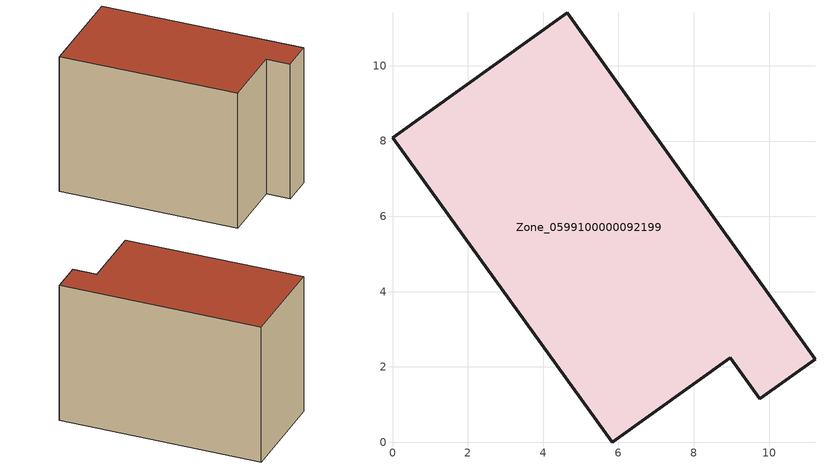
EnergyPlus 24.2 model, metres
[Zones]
Zone_0599100000092199
 floor ground (C_G): 0,8.09 4.65,11.41 11.22,2.2 9.75,1.15 8.97,2.24 5.83,0 z0
 wall outside (C_F): 4.65,11.41 0,8.09 5.83,0 8.97,2.24 9.75,1.15 11.22,2.2 4.65,11.41 z0:8.02
 roof outside (C_R): 11.22,2.2 4.65,11.41 0,8.09 5.83,0 8.97,2.24 9.75,1.15 z8.02
[BUILDING]
Pand.0599100000092199: North Axis=0; Terrain=City; Loads Convergence Tolerance Value=0.04; Temperature Convergence Tolerance Value=0.4; Solar Distribution=FullExterior; Maximum Number of Warmup Days=25; Minimum Number of Warmup Days=1
[Site:Location]
Rotterdam.The.Hague.AP_ZH_NLD Design_Conditions: Latitude=51.96; Longitude=4.45; Time Zone=1; Elevation=-4.5
[SITE:GROUNDTEMPERATURE:BUILDINGSURFACE]
18, 18, 18, 18, 18, 18, 18, 18, 18, 18, 18, 18
[MATERIAL] Thermal Absorptance=0.9; Solar Absorptance=0.7; Visible Absorptance=0.7
Name | Roughness | Thickness | Conductivity | Density | Specific Heat
G.TI.1975-1991 | MediumSmooth | 0.15 | 0.288461 | 540 | 1210
F.TI.1975-1991 | Rough | 0.3 | 0.230769 | 1920 | 840
R.TI.1975-1991 | MediumRough | 0.2 | 0.153846 | 1500 | 1000
[CONSTRUCTION]
C_G: G.TI.1975-1991
C_F: F.TI.1975-1991
C_R: R.TI.1975-1991
[ZONE]
Zone_0599100000092199: Type=1; Multiplier=1; Ceiling Height=Autocalculate; Volume=Autocalculate; Floor Area=autocalculate; Part of Total Floor Area=Yes
[ZONEINFILTRATION:DESIGNFLOWRATE]
Infil_Zone_0599100000092199: Zone or ZoneList or Space or SpaceList=Zone_0599100000092199; Schedule=AlwaysOn; Design Flow Rate Calculation Method=Flow/Area; Flow Rate per Floor Area=0.003; Constant Term Coefficient=1; Temperature Term Coefficient=0; Velocity Term Coefficient=0; Velocity Squared Term Coefficient=0
[HVACTEMPLATE:ZONE:IDEALLOADSAIRSYSTEM]
Zone_0599100000092199: Maximum Heating Supply Air Temperature=50; Minimum Cooling Supply Air Temperature=13; Maximum Heating Supply Air Humidity Ratio=0.0156; Minimum Cooling Supply Air Humidity Ratio=0.0077; Heating Limit=NoLimit; Cooling Limit=NoLimit; Dehumidification Control Type=ConstantSensibleHeatRatio; Cooling Sensible Heat Ratio=0.7; Dehumidification Setpoint=60; Humidification Control Type=None; Humidification Setpoint=30; Outdoor Air Method=None; Outdoor Air Flow Rate per Person=0.00944; Outdoor Air Flow Rate per Zone Floor Area=0; Outdoor Air Flow Rate per Zone=0; Demand Controlled Ventilation Type=None; Outdoor Air Economizer Type=NoEconomizer; Heat Recovery Type=None; Sensible Heat Recovery Effectiveness=0.7; Latent Heat Recovery Effectiveness=0.65
[ZONECONTROL:THERMOSTAT]
ThermostatControl_Zone_0599100000092199: Zone or ZoneList=Zone_0599100000092199; Control Type Schedule=DualSetpointControlType; Control 1=Thermostat_Zone_0599100000092199; Temperature Difference Between Cutout And Setpoint=0
[THERMOSTATSETPOINT:DUALSETPOINT]
Thermostat_Zone_0599100000092199: Heating Setpoint Temperature Schedule=HeatingSetpoint_Zone_0599100000092199; Cooling Setpoint Temperature Schedule=CoolingSetpoint_Zone_0599100000092199
[SCHEDULE:COMPACT]
HeatingSetpoint_Zone_0599100000092199: Through: 12/31, For: AllDays, Until: 24:00, 21
CoolingSetpoint_Zone_0599100000092199: Through: 12/31, For: AllDays, Until: 24:00, 24
DualSetpointControlType: Through: 12/31, For: AllDays, Until: 24:00, 4
AlwaysOn: Through: 12/31, For: AllDays, Until: 24:00, 1
